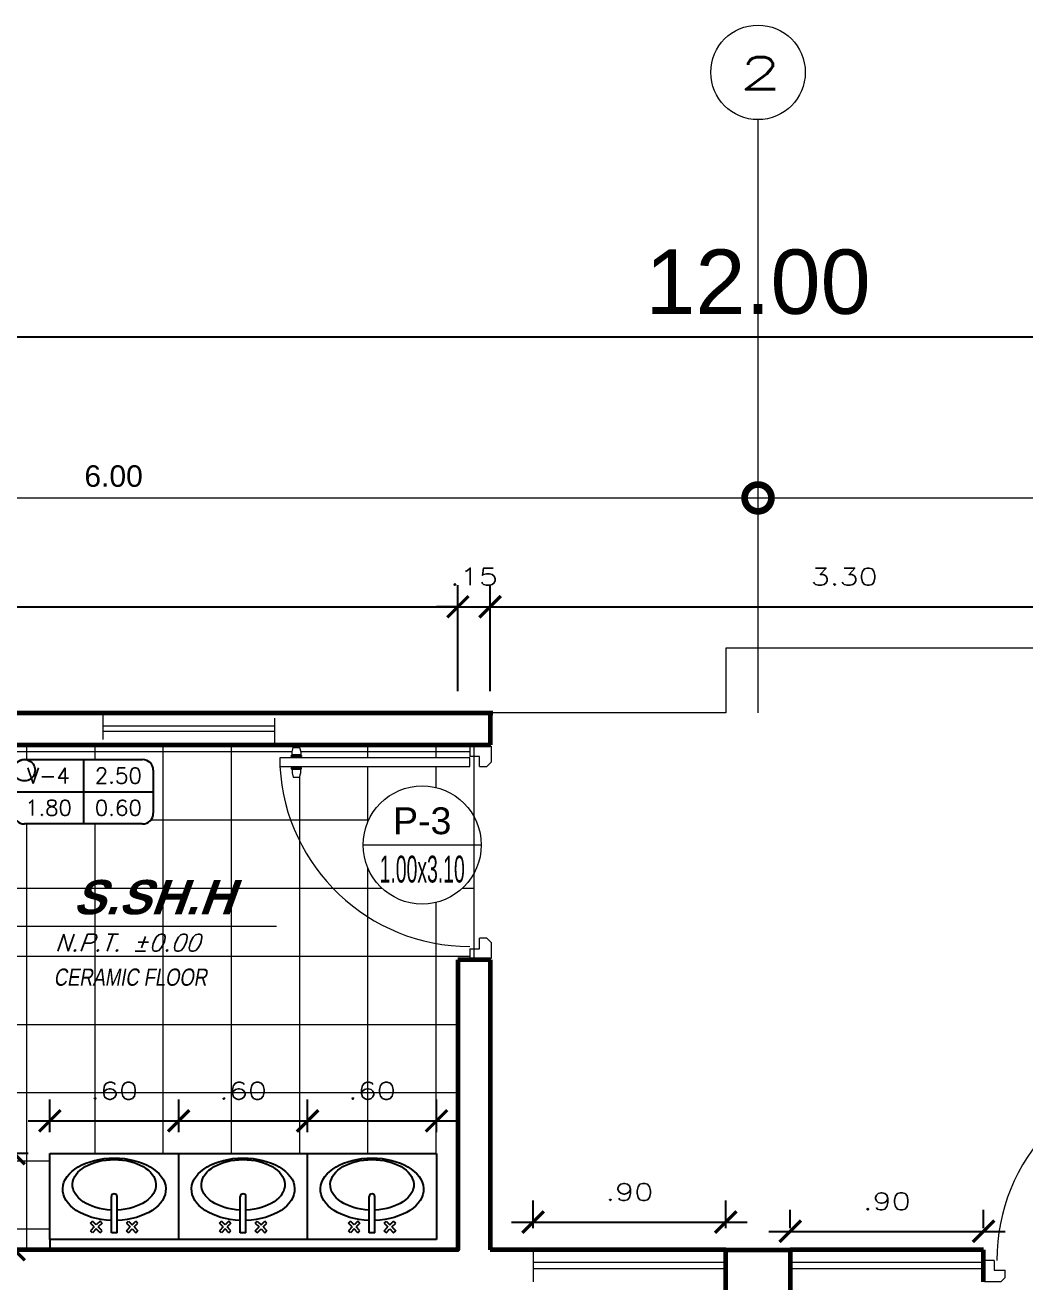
# Model space of a CAD drawing. Header units: millimetres. Extents: x 1313 to 1393.8, y 883.5 to 926.2.
# Drawn here: x 1318.45 to 1323.1, y 920.35 to 926.2 of the extents above; entities that cross this region are included whole.
import ezdxf
from ezdxf.enums import TextEntityAlignment as Align

# ---------------------------------------------------------------- set-up
doc = ezdxf.new("R2010")
doc.units = ezdxf.units.MM
doc.linetypes.add('HIDDEN2', pattern=[0.1875, 0.125, -0.0625])
for name, color, linetype, lineweight in [('ambientes', 254, 'Continuous', 25), ('columnas', 40, 'Continuous', 60), ('cotas', 87, 'Continuous', 15), ('COTNIV', 40, 'Continuous', 18), ('ejes', 147, 'Continuous', 5), ('Layer3', 31, 'Continuous', 5), ('lineas delgadas', 252, 'Continuous', 5), ('MUE', 7, 'Continuous', 5), ('Muros confinados', 3, 'Continuous', 60), ('proy', 42, 'HIDDEN2', 5), ('Puertas', 35, 'Continuous', 13), ('Texto niveles', 4, 'Continuous', 18), ('vidrio', 254, 'Continuous', 5)]:
    doc.layers.add(name, color=color, linetype=linetype, lineweight=lineweight)
for name, color, linetype in [('CODIGOS', 31, 'Continuous'), ('MRO', 5, 'Continuous'), ('MUE FIJ', 150, 'Continuous'), ('T', 9, 'Continuous')]:
    doc.layers.add(name, color=color, linetype=linetype)
doc.styles.add('ACOT', font='simplex.shx', dxfattribs={"height": 0.08})
doc.styles.add('AMBIENTES', font='arialbd.ttf', dxfattribs={"height": 0.18})
doc.styles.add('arial', font='arial.ttf')
doc.styles.add('R80-50', font='romans.shx', dxfattribs={"width": 1.3, "height": 0.08})
doc.styles.add('ROMANS', font='romans')
doc.styles.add('STYLE1', font='arial.ttf')
doc.styles.add('TITULOS', font='sanss___.ttf', dxfattribs={"height": 0.3})
doc.dimstyles.new('horizontal', dxfattribs={"dimtxt": 0.1, "dimasz": 0.25, "dimexe": 0.15, "dimexo": 0.1, "dimgap": 0.05, "dimtad": 1, "dimtih": 1, "dimtoh": 1, "dimzin": 4, "dimdsep": 46, "dimtxsty": 'arial', "dimblk": 'DOTSMALL', "dimcen": 1, "dimclrd": 11, "dimclre": 11, "dimclrt": 20, "dimazin": 1, "dimtfac": 1, "dimtmove": 0, "dimatfit": 3, "dimfxl": 1, "dimlwd": 5, "dimlwe": 5, "dimarcsym": 0})
doc.dimstyles.new('HORIZONTAL 1.1', dxfattribs={"dimtxt": 0.2, "dimasz": 0.1, "dimexe": 0.1, "dimexo": 0.1, "dimgap": 0.1, "dimtad": 2, "dimzin": 4, "dimdsep": 46, "dimtxsty": 'R80-50', "dimblk": 'ARCHTICK', "dimcen": 0.09, "dimdle": 0.1, "dimclrd": 256, "dimclre": 256, "dimclrt": 7, "dimaunit": 1, "dimazin": 0, "dimtfac": 1, "dimtix": 1, "dimtmove": 0, "dimatfit": 3, "dimldrblk": 'ARCHTICK', "dimfxl": 1, "dimtolj": 1, "dimtzin": 0, "dimarcsym": 0})

# ---------------------------------------------------------------- blocks, each defined once
blk = doc.blocks.new('P90-1')
for p, q in [((-0.9990517566913795, 0.005935422918673439), (-0.9990517566913795, 0.0959354229186733)), ((-0.9940517566913787, 0.0959354229186733), (-0.9990517566913795, 0.0959354229186733)), ((-0.9488046350236647, 0.1009354229186741), (-0.9940517566913787, 0.1009354229186741)), ((-0.9940517566913787, 0.0959354229186733), (-0.9940517566913787, 0.1009354229186741)), ((-0.004051756691380248, 0.1009354229186741), (-0.05237351597615536, 0.1009354229186741)), ((-0.004051756691380248, 0.1009354229186741), (-0.004051756691380248, 0.0959354229186733)), ((0.0009482433086205333, 0.0959354229186733), (-0.004051756691380248, 0.0959354229186733)), ((0.0009482433086205333, 0.0959354229186733), (0.0009482433086205333, 0.005935422918673439)), ((-0.9940517566913787, 0.005935422918673439), (-0.9990517566913795, 0.005935422918673439)), ((-0.9940517566913787, 0.000935422918672657), (-0.9940517566913787, 0.005935422918673439)), ((-0.9190517566913794, 0.000935422918672657), (-0.9940517566913787, 0.000935422918672657)), ((-0.8990517566913798, 0.02093542291867401), (-0.9190517566913794, 0.000935422918672657)), ((-0.8990517566913798, 0.02093542291867401), (-0.8990517566913798, 0.05472381416213601)), ((-0.09905175669137911, 0.05472381416213601), (-0.09905175669137911, 0.02093542291867401)), ((-0.09905175669137911, 0.02093542291867401), (-0.07905175669137954, 0.000935422918672657)), ((-0.004051756691380248, 0.000935422918672657), (-0.07905175669137954, 0.000935422918672657)), ((-0.004051756691380248, 0.005935422918673439), (-0.004051756691380248, 0.000935422918672657)), ((0.0009482433086205333, 0.005935422918673439), (-0.004051756691380248, 0.005935422918673439))]:
    blk.add_line(p, q)
for points in [[(-0.05905045993646674, 0.9844227219258652), (-0.1001612735924624, 0.9844227219258634), (-0.1001612735924624, 0.1012135621264321), (-0.05905045993646496, 0.1012135621264321)], [(-0.1139915255970934, 0.9274939543605996), (-0.1284152196437027, 0.9274939543605996), (-0.1484152196437005, 0.9224939543605988), (-0.1484152196437023, 0.892684088653457), (-0.128415219643701, 0.8876840886534598), (-0.1139915255970951, 0.8876840886534563)], [(-0.1055768771159933, 0.932087397904283), (-0.1101666955382914, 0.9320873979042812), (-0.1101666955382896, 0.8838561757099654), (-0.1055768771159933, 0.8838561757099619)], [(-0.05355882323787142, 0.932087397904283), (-0.04896900481557687, 0.9320873979042812), (-0.04896900481557509, 0.8838561757099654), (-0.05355882323787142, 0.8838561757099654)], [(-0.04514417475677135, 0.9274939543605996), (-0.03072048071016198, 0.9274939543605996), (-0.01072048071016418, 0.9224939543605988), (-0.01072048071016241, 0.892684088653457), (-0.03072048071016376, 0.8876840886534563), (-0.04514417475676957, 0.8876840886534598)]]:
    blk.add_lwpolyline(points, close=True)
for points in [[(-0.9488046350236647, 0.1009354229186741), (-0.9488046350236647, 0.05472381416213601), (-0.8990517566913798, 0.05472381416213601)], [(-0.09905175669137911, 0.05472381416213601), (-0.05237351597615536, 0.05472381416213601), (-0.05237351597615536, 0.1009354229186741)]]:
    blk.add_lwpolyline(points)
blk.add_arc((-0.05237351597615536, 0.1009354229186741), 0.88477877307552, 93.09610705437265, 180)
blk = doc.blocks.new('_ArchTick')
at = {"color": 0, "const_width": 0.15}
blk.add_lwpolyline([(-0.5, -0.5), (0.5, 0.5)], dxfattribs=at)
blk = doc.blocks.new('*D372')
at = {"layer": 'cotas', "lineweight": -2, "transparency": 16777216}
for p, q in [((1316.01259971681, 923.0952182237887), (1316.01259971681, 923.5884435269148)), ((1320.465558518155, 923.0952182237883), (1320.465558518155, 923.5884435269148)), ((1315.91259971681, 923.4884435269148), (1320.565558518155, 923.4884435269148))]:
    blk.add_line(p, q, dxfattribs=at)
at = {"layer": 'Defpoints', "color": 0, "transparency": 16777216}
for p in [(1320.465558518155, 923.4884435269148), (1316.01259971681, 922.9952182237887), (1320.465558518155, 922.9952182237882)]:
    blk.add_point(p, dxfattribs=at)
at = {"layer": 'cotas', "lineweight": -2, "transparency": 16777216, "xscale": 0.1, "yscale": 0.1, "zscale": 0.1, "rotation": 180}
blk.add_blockref('_ArchTick', (1316.01259971681, 923.4884435269148), dxfattribs=at)
at = {"layer": 'cotas', "lineweight": -2, "transparency": 16777216, "xscale": 0.1, "yscale": 0.1, "zscale": 0.1}
blk.add_blockref('_ArchTick', (1320.465558518155, 923.4884435269148), dxfattribs=at)
at = {"layer": 'cotas', "color": 7, "transparency": 16777216, "insert": (1318.239079117482, 923.6284435269148), "char_height": 0.08, "attachment_point": 5, "style": 'R80-50'}
blk.add_mtext('\\A1;4.45', dxfattribs=at)
blk = doc.blocks.new('*D373')
at = {"layer": 'cotas', "lineweight": -2, "transparency": 16777216}
for p, q in [((1320.465558518155, 923.0952182237883), (1320.465558518155, 923.5884435269148)), ((1320.615558518155, 923.0952182237883), (1320.615558518155, 923.5884435269148)), ((1320.465558518155, 923.4884435269148), (1320.365558518155, 923.4884435269148)), ((1320.465558518155, 923.4884435269148), (1320.615558518155, 923.4884435269148)), ((1320.615558518155, 923.4884435269148), (1320.715558518155, 923.4884435269148))]:
    blk.add_line(p, q, dxfattribs=at)
at = {"layer": 'Defpoints', "color": 0, "transparency": 16777216}
for p in [(1320.615558518155, 923.4884435269148), (1320.465558518155, 922.9952182237882), (1320.615558518155, 922.9952182237882)]:
    blk.add_point(p, dxfattribs=at)
at = {"layer": 'cotas', "lineweight": -2, "transparency": 16777216, "xscale": 0.1, "yscale": 0.1, "zscale": 0.1}
blk.add_blockref('_ArchTick', (1320.465558518155, 923.4884435269148), dxfattribs=at)
at = {"layer": 'cotas', "lineweight": -2, "transparency": 16777216, "xscale": 0.1, "yscale": 0.1, "zscale": 0.1, "rotation": 180}
blk.add_blockref('_ArchTick', (1320.615558518155, 923.4884435269148), dxfattribs=at)
at = {"layer": 'cotas', "color": 7, "transparency": 16777216, "insert": (1320.540558518155, 923.6284435269148), "char_height": 0.08, "attachment_point": 5, "style": 'R80-50'}
blk.add_mtext('\\A1;.15', dxfattribs=at)
blk = doc.blocks.new('*D374')
at = {"layer": 'cotas', "lineweight": -2, "transparency": 16777216}
for p, q in [((1320.615558518155, 923.0952182237883), (1320.615558518155, 923.5884435269148)), ((1323.912415623646, 923.0952182237892), (1323.912415623646, 923.5884435269148)), ((1320.515558518155, 923.4884435269148), (1324.012415623646, 923.4884435269148))]:
    blk.add_line(p, q, dxfattribs=at)
at = {"layer": 'Defpoints', "color": 0, "transparency": 16777216}
for p in [(1323.912415623646, 923.4884435269148), (1320.615558518155, 922.9952182237882), (1323.912415623646, 922.9952182237892)]:
    blk.add_point(p, dxfattribs=at)
at = {"layer": 'cotas', "lineweight": -2, "transparency": 16777216, "xscale": 0.1, "yscale": 0.1, "zscale": 0.1, "rotation": 180}
blk.add_blockref('_ArchTick', (1320.615558518155, 923.4884435269148), dxfattribs=at)
at = {"layer": 'cotas', "lineweight": -2, "transparency": 16777216, "xscale": 0.1, "yscale": 0.1, "zscale": 0.1}
blk.add_blockref('_ArchTick', (1323.912415623646, 923.4884435269148), dxfattribs=at)
at = {"layer": 'cotas', "color": 7, "transparency": 16777216, "insert": (1322.2639870709, 923.6284435269148), "char_height": 0.08, "attachment_point": 5, "style": 'R80-50'}
blk.add_mtext('\\A1;3.30', dxfattribs=at)
blk = doc.blocks.new('_DotSmall')
at = {"color": 0, "linetype": 'ByBlock', "const_width": 0.5}
blk.add_lwpolyline([(-0.0625, 0, 1), (0.0625, 0, 1)], format="xyb", close=True, dxfattribs=at)
blk = doc.blocks.new('*D576')
at = {"layer": 'cotas', "color": 11, "lineweight": 5, "transparency": 16777216}
for p, q in [((1315.86259971681, 923.0952182237896), (1315.86259971681, 924.1452877576663)), ((1321.86259971681, 923.0952182237896), (1321.86259971681, 924.1452877576663)), ((1315.86259971681, 923.9952877576663), (1321.86259971681, 923.9952877576663))]:
    blk.add_line(p, q, dxfattribs=at)
at = {"layer": 'Defpoints', "color": 0, "transparency": 16777216}
for p in [(1321.86259971681, 923.9952877576663), (1315.86259971681, 922.9952182237896), (1321.86259971681, 922.9952182237896)]:
    blk.add_point(p, dxfattribs=at)
at = {"layer": 'cotas', "color": 11, "lineweight": 5, "transparency": 16777216, "xscale": 0.25, "yscale": 0.25, "zscale": 0.25, "rotation": 180}
blk.add_blockref('_DotSmall', (1315.86259971681, 923.9952877576663), dxfattribs=at)
at = {"layer": 'cotas', "color": 11, "lineweight": 5, "transparency": 16777216, "xscale": 0.25, "yscale": 0.25, "zscale": 0.25}
blk.add_blockref('_DotSmall', (1321.86259971681, 923.9952877576663), dxfattribs=at)
at = {"layer": 'cotas', "color": 20, "transparency": 16777216, "insert": (1318.86259971681, 924.0963450564385), "char_height": 0.1, "attachment_point": 5, "style": 'arial'}
blk.add_mtext('6.00', dxfattribs=at)
blk = doc.blocks.new('*D404')
at = {"layer": 'cotas', "color": 11, "lineweight": 5, "transparency": 16777216}
for p, q in [((1321.86259971681, 923.0952182237896), (1321.86259971681, 924.1452877576663)), ((1327.86259971681, 923.1952182237891), (1327.86259971681, 924.1452877576663)), ((1321.86259971681, 923.9952877576663), (1327.86259971681, 923.9952877576663))]:
    blk.add_line(p, q, dxfattribs=at)
at = {"layer": 'Defpoints', "color": 0, "transparency": 16777216}
for p in [(1327.86259971681, 923.9952877576663), (1327.86259971681, 923.0952182237891), (1321.86259971681, 922.9952182237896)]:
    blk.add_point(p, dxfattribs=at)
at = {"layer": 'cotas', "color": 11, "lineweight": 5, "transparency": 16777216, "xscale": 0.25, "yscale": 0.25, "zscale": 0.25, "rotation": 180}
blk.add_blockref('_DotSmall', (1321.86259971681, 923.9952877576663), dxfattribs=at)
at = {"layer": 'cotas', "color": 11, "lineweight": 5, "transparency": 16777216, "xscale": 0.25, "yscale": 0.25, "zscale": 0.25}
blk.add_blockref('_DotSmall', (1327.86259971681, 923.9952877576663), dxfattribs=at)
at = {"layer": 'cotas', "color": 20, "transparency": 16777216, "insert": (1324.86259971681, 924.0963450564385), "char_height": 0.1, "attachment_point": 5, "style": 'arial'}
blk.add_mtext('6.00', dxfattribs=at)
blk = doc.blocks.new('*D405')
at = {"layer": 'cotas', "lineweight": -2, "transparency": 16777216}
for p, q in [((1315.86259971681, 923.0952182237896), (1315.86259971681, 924.8452877576664)), ((1327.86259971681, 923.0952182237892), (1327.86259971681, 924.8452877576664)), ((1315.76259971681, 924.7452877576663), (1327.96259971681, 924.7452877576663))]:
    blk.add_line(p, q, dxfattribs=at)
at = {"layer": 'Defpoints', "color": 0, "transparency": 16777216}
for p in [(1327.86259971681, 924.7452877576663), (1315.86259971681, 922.9952182237896), (1327.86259971681, 922.9952182237892)]:
    blk.add_point(p, dxfattribs=at)
at = {"layer": 'cotas', "lineweight": -2, "transparency": 16777216, "xscale": 0.1, "yscale": 0.1, "zscale": 0.1, "rotation": 180}
blk.add_blockref('_ArchTick', (1315.86259971681, 924.7452877576663), dxfattribs=at)
at = {"layer": 'cotas', "lineweight": -2, "transparency": 16777216, "xscale": 0.1, "yscale": 0.1, "zscale": 0.1}
blk.add_blockref('_ArchTick', (1327.86259971681, 924.7452877576663), dxfattribs=at)
at = {"layer": 'cotas', "color": 7, "transparency": 16777216, "insert": (1321.86259971681, 924.9998145066376), "char_height": 0.3, "attachment_point": 5, "style": 'TITULOS'}
blk.add_mtext('\\A1;12.00', dxfattribs=at)
blk = doc.blocks.new('*D598')
at = {"layer": 'Defpoints', "color": 0, "transparency": 16777216}
for p in [(1322.912599716809, 920.5804934636965), (1322.01259971681, 920.4952182237887), (1322.912599716809, 920.4952182237887)]:
    blk.add_point(p, dxfattribs=at)
at = {"layer": 'vidrio', "lineweight": -2, "transparency": 16777216}
for p, q in [((1322.01259971681, 920.5952182237887), (1322.01259971681, 920.6804934636965)), ((1322.912599716809, 920.5952182237887), (1322.912599716809, 920.6804934636965)), ((1321.91259971681, 920.5804934636965), (1323.012599716809, 920.5804934636965))]:
    blk.add_line(p, q, dxfattribs=at)
at = {"layer": 'vidrio', "lineweight": -2, "transparency": 16777216, "xscale": 0.1, "yscale": 0.1, "zscale": 0.1, "rotation": 180}
blk.add_blockref('_ArchTick', (1322.01259971681, 920.5804934636965), dxfattribs=at)
at = {"layer": 'vidrio', "lineweight": -2, "transparency": 16777216, "xscale": 0.1, "yscale": 0.1, "zscale": 0.1}
blk.add_blockref('_ArchTick', (1322.912599716809, 920.5804934636965), dxfattribs=at)
at = {"layer": 'vidrio', "color": 7, "transparency": 16777216, "insert": (1322.462599716809, 920.7204934636965), "char_height": 0.08, "attachment_point": 5, "style": 'R80-50'}
blk.add_mtext('\\A1;.90', dxfattribs=at)
blk = doc.blocks.new('*D599')
at = {"layer": 'Defpoints', "color": 0, "transparency": 16777216}
for p in [(1321.71259971681, 920.6234981353466), (1320.815558518155, 920.4952182237892), (1321.71259971681, 920.4952182237892)]:
    blk.add_point(p, dxfattribs=at)
at = {"layer": 'vidrio', "lineweight": -2, "transparency": 16777216}
for p, q in [((1320.815558518155, 920.5952182237892), (1320.815558518155, 920.7234981353466)), ((1321.71259971681, 920.5952182237892), (1321.71259971681, 920.7234981353466)), ((1320.715558518155, 920.6234981353466), (1321.81259971681, 920.6234981353466))]:
    blk.add_line(p, q, dxfattribs=at)
at = {"layer": 'vidrio', "lineweight": -2, "transparency": 16777216, "xscale": 0.1, "yscale": 0.1, "zscale": 0.1, "rotation": 180}
blk.add_blockref('_ArchTick', (1320.815558518155, 920.6234981353466), dxfattribs=at)
at = {"layer": 'vidrio', "lineweight": -2, "transparency": 16777216, "xscale": 0.1, "yscale": 0.1, "zscale": 0.1}
blk.add_blockref('_ArchTick', (1321.71259971681, 920.6234981353466), dxfattribs=at)
at = {"layer": 'vidrio', "color": 7, "transparency": 16777216, "insert": (1321.264079117482, 920.7634981353466), "char_height": 0.08, "attachment_point": 5, "style": 'R80-50'}
blk.add_mtext('\\A1;.90', dxfattribs=at)
blk = doc.blocks.new('vp')
at = {"color": 21}
blk.add_lwpolyline([(-0.2750000000000057, 0), (0.2749999999999915, 0)], dxfattribs=at)
at = {"color": 31}
blk.add_circle((0, 0), 0.2749999999999986, dxfattribs=at)
at = {"style": 'STYLE1'}
blk.add_attdef('TIPO', text='', height=0.125, dxfattribs=at).set_placement((0, 0.05), align=Align.CENTER)
at = {"style": 'STYLE1', "width": 0.5166091167736456}
blk.add_attdef('ANCHOXALTURA', text='', height=0.125, dxfattribs=at).set_placement((-0.1981998467250108, -0.175), (0.1980668325464521, -0.175), align=Align.FIT)
blk = doc.blocks.new('VANOS')
at = {"color": 2}
for p, q in [((-0.2749999999999915, 0.1499999999999968), (0.2750000000000057, 0.1500000000000004)), ((0, 0.1499999999999986), (0, -0.1500000000000021)), ((-0.3250000000000171, -0.100000000000005), (-0.3250000000000171, 0.09999999999999964)), ((0.3250000000000028, 0.09999999999999964), (0.3250000000000028, -0.09999999999999787)), ((-0.3250000000000028, 0), (0.3250000000000028, 0)), ((0.2749999999999915, -0.1500000000000039), (-0.2750000000000057, -0.1500000000000039))]:
    blk.add_line(p, q, dxfattribs=at)
for centre, radius, start, end in [((-0.2750000000000057, 0.1000000000000014), 0.04999999999999716, 180, 180.000000000001), ((-0.2749999999999915, 0.1000000000000014), 0.05, 90, 180), ((0.2750000000000057, 0.1000000000000014), 0.04999999999999805, 90, 90), ((0.2750000000000057, 0.09999999999999787), 0.05, 0, 89.99999999999984), ((-0.2750000000000057, -0.1000000000000014), 0.04999999999999893, 179.999999999998, 270), ((0.2749999999999915, -0.1000000000000014), 0.05000000000000071, 270.0000000000041, 4.071109992273244e-12)]:
    blk.add_arc(centre, radius, start, end, dxfattribs=at)
at = {"color": 3, "style": 'ROMANS'}
for tag, p in [('VANO', (-0.1625000000000085, 0.07499999999999751)), ('ALFEIZAR', (0.1625000000000085, 0.07500000000000107)), ('ANCHO', (-0.1624999999999943, -0.07500000000000107)), ('ALTURA', (0.1625000000000085, -0.07499999999999929))]:
    blk.add_attdef(tag, text='', height=0.0725, dxfattribs=at).set_placement(p, align=Align.MIDDLE)
blk = doc.blocks.new('*D552')
at = {"layer": 'Defpoints', "color": 0, "transparency": 16777216}
for p in [(1319.165558518155, 921.0949385704973), (1318.565558518154, 920.9425953473126), (1319.165558518155, 920.9425953473126)]:
    blk.add_point(p, dxfattribs=at)
at = {"layer": 'MUE', "lineweight": -2, "transparency": 16777216}
for p, q in [((1318.565558518154, 921.0425953473126), (1318.565558518154, 921.1949385704974)), ((1319.165558518155, 921.0425953473126), (1319.165558518155, 921.1949385704974)), ((1318.465558518154, 921.0949385704973), (1319.265558518155, 921.0949385704973))]:
    blk.add_line(p, q, dxfattribs=at)
at = {"layer": 'MUE', "lineweight": -2, "transparency": 16777216, "xscale": 0.1, "yscale": 0.1, "zscale": 0.1, "rotation": 180}
blk.add_blockref('_ArchTick', (1318.565558518154, 921.0949385704973), dxfattribs=at)
at = {"layer": 'MUE', "lineweight": -2, "transparency": 16777216, "xscale": 0.1, "yscale": 0.1, "zscale": 0.1}
blk.add_blockref('_ArchTick', (1319.165558518155, 921.0949385704973), dxfattribs=at)
at = {"layer": 'MUE', "color": 7, "transparency": 16777216, "insert": (1318.865558518155, 921.2349385704973), "char_height": 0.08, "attachment_point": 5, "style": 'R80-50'}
blk.add_mtext('\\A1;.60', dxfattribs=at)
blk = doc.blocks.new('*D613')
at = {"layer": 'Defpoints', "color": 0, "transparency": 16777216}
for p in [(1319.765558518155, 921.0949385704973), (1319.165558518155, 920.9425953473126), (1319.765558518155, 920.9425953473126)]:
    blk.add_point(p, dxfattribs=at)
at = {"layer": 'MUE', "lineweight": -2, "transparency": 16777216}
for p, q in [((1319.165558518155, 921.0425953473126), (1319.165558518155, 921.1949385704974)), ((1319.765558518155, 921.0425953473126), (1319.765558518155, 921.1949385704974)), ((1319.065558518155, 921.0949385704973), (1319.865558518155, 921.0949385704973))]:
    blk.add_line(p, q, dxfattribs=at)
at = {"layer": 'MUE', "lineweight": -2, "transparency": 16777216, "xscale": 0.1, "yscale": 0.1, "zscale": 0.1, "rotation": 180}
blk.add_blockref('_ArchTick', (1319.165558518155, 921.0949385704973), dxfattribs=at)
at = {"layer": 'MUE', "lineweight": -2, "transparency": 16777216, "xscale": 0.1, "yscale": 0.1, "zscale": 0.1}
blk.add_blockref('_ArchTick', (1319.765558518155, 921.0949385704973), dxfattribs=at)
at = {"layer": 'MUE', "color": 7, "transparency": 16777216, "insert": (1319.465558518155, 921.2349385704973), "char_height": 0.08, "attachment_point": 5, "style": 'R80-50'}
blk.add_mtext('\\A1;.60', dxfattribs=at)
blk = doc.blocks.new('*D614')
at = {"layer": 'Defpoints', "color": 0, "transparency": 16777216}
for p in [(1320.365558518155, 921.0949385704973), (1319.765558518155, 920.9425953473126), (1320.365558518155, 920.9425953473126)]:
    blk.add_point(p, dxfattribs=at)
at = {"layer": 'MUE', "lineweight": -2, "transparency": 16777216}
for p, q in [((1319.765558518155, 921.0425953473126), (1319.765558518155, 921.1949385704974)), ((1320.365558518155, 921.0425953473126), (1320.365558518155, 921.1949385704974)), ((1319.665558518155, 921.0949385704973), (1320.465558518155, 921.0949385704973))]:
    blk.add_line(p, q, dxfattribs=at)
at = {"layer": 'MUE', "lineweight": -2, "transparency": 16777216, "xscale": 0.1, "yscale": 0.1, "zscale": 0.1, "rotation": 180}
blk.add_blockref('_ArchTick', (1319.765558518155, 921.0949385704973), dxfattribs=at)
at = {"layer": 'MUE', "lineweight": -2, "transparency": 16777216, "xscale": 0.1, "yscale": 0.1, "zscale": 0.1}
blk.add_blockref('_ArchTick', (1320.365558518155, 921.0949385704973), dxfattribs=at)
at = {"layer": 'MUE', "color": 7, "transparency": 16777216, "insert": (1320.065558518155, 921.2349385704973), "char_height": 0.08, "attachment_point": 5, "style": 'R80-50'}
blk.add_mtext('\\A1;.60', dxfattribs=at)
blk = doc.blocks.new('*D617')
at = {"layer": 'Defpoints', "color": 0, "transparency": 16777216}
for p in [(1318.565558518155, 920.942595347313), (1318.399676035745, 920.4952182237896), (1318.565558518155, 920.4952182237896)]:
    blk.add_point(p, dxfattribs=at)
at = {"layer": 'MUE', "lineweight": -2, "transparency": 16777216}
for p, q in [((1318.399676035745, 921.0425953473131), (1318.399676035745, 920.3952182237896)), ((1318.465558518155, 920.942595347313), (1318.299676035745, 920.942595347313)), ((1318.465558518155, 920.4952182237896), (1318.299676035745, 920.4952182237896))]:
    blk.add_line(p, q, dxfattribs=at)
at = {"layer": 'MUE', "lineweight": -2, "transparency": 16777216, "xscale": 0.1, "yscale": 0.1, "zscale": 0.1}
for p, rotation in [((1318.399676035745, 920.942595347313), 90), ((1318.399676035745, 920.4952182237896), 270)]:
    blk.add_blockref('_ArchTick', p, dxfattribs=dict(at, rotation=rotation))
at = {"layer": 'MUE', "color": 7, "transparency": 16777216, "insert": (1318.259676035745, 920.7189067855504), "char_height": 0.08, "attachment_point": 5, "rotation": 90, "style": 'R80-50'}
blk.add_mtext('\\A1;.45', dxfattribs=at)

msp = doc.modelspace()

# ---------------------------------------------------------------- hatches: boundary and pattern name
at = {"layer": 'cotas'}
h = msp.add_hatch(dxfattribs=at)
h.set_pattern_fill('NET', color=256, scale=0.1, style=0)
h.set_pattern_definition([(0, (4243.268838361216, -2685.573759226781), (0, 0.3175), []), (90, (4243.268838361216, -2685.573759226781), (-0.3175, 1.944126793646423e-17), [])])
h.paths.add_polyline_path([(1318.286004791506, 922.0004657426045, -1), (1318.436004791507, 922.0004657426045, -1)], flags=16)
h.paths.add_polyline_path([(1317.617051527558, 921.251544339015, -1), (1317.067051527558, 921.251544339015, -1)], flags=16)
h.paths.add_polyline_path([(1317.067051527558, 922.0923090604813, -1), (1317.617051527558, 922.0923090604813, -1)], flags=16)
h.paths.add_polyline_path([(1318.397136655169, 922.5273131221504), (1318.397136655169, 922.7273131221502, -0.4142135623704313), (1318.447136655168, 922.7773131221504), (1318.997136655169, 922.7773131221504, -0.4142135623704313), (1319.047136655168, 922.7273131221502), (1319.047136655168, 922.5273131221504, -0.4142135623704313), (1318.997136655169, 922.4773131221502), (1318.447136655168, 922.4773131221502, -0.4142135623704313)], flags=16)
h.paths.add_polyline_path([(1319.637071219148, 922.7441087068926), (1319.637071219148, 922.7852195205439), (1319.689406543169, 922.7852195205439), (1319.68940654317, 922.799125805723), (1319.693999986713, 922.799125805723), (1319.693999986713, 922.8135494997684), (1319.698999986713, 922.8335494997702), (1319.728809852421, 922.8335494997698), (1319.733809852421, 922.8135494997703), (1319.733809852421, 922.7953009756641), (1319.737637765364, 922.7953009756641), (1319.737637765364, 922.7852195205435), (1320.520280378948, 922.7852195205435), (1320.520280378948, 922.7441087068876), (1319.737637765364, 922.7441087068871), (1319.737637765364, 922.7302784548826), (1319.73380985242, 922.7302784548826), (1319.73380985242, 922.7158547608349), (1319.728809852421, 922.6958547608363), (1319.698999986714, 922.6958547608358), (1319.693999986713, 922.7158547608353), (1319.693999986713, 922.7341032849415), (1319.68940654317, 922.734103284942), (1319.689406543169, 922.744108706888)], flags=16)
h.paths.add_polyline_path([(1317.1119408691, 921.0425018765329), (1317.572029171837, 921.0425018765329), (1317.572029171837, 921.233966746928), (1317.1119408691, 921.233966746928)], flags=24)
h.paths.add_polyline_path([(1317.174930108732, 921.2702943390152), (1317.509172946385, 921.2702943390152), (1317.509172946385, 921.4577943390152), (1317.174930108732, 921.4577943390152)], flags=8)
h.paths.add_polyline_path([(1317.1119408691, 921.8832665979992), (1317.572029171837, 921.8832665979992), (1317.572029171837, 922.0747314683942), (1317.1119408691, 922.0747314683942)], flags=24)
h.paths.add_polyline_path([(1317.174930108732, 922.1110590604815), (1317.509172946385, 922.1110590604815), (1317.509172946385, 922.2985590604815), (1317.174930108732, 922.2985590604815)], flags=8)
h.paths.add_polyline_path([(1318.756035464692, 922.64793812215), (1319.013237845645, 922.64793812215), (1319.013237845645, 922.7566881221503), (1318.756035464692, 922.7566881221503)], flags=8)
h.paths.add_polyline_path([(1318.756035464692, 922.4979381221499), (1319.013237845645, 922.4979381221499), (1319.013237845645, 922.6066881221502), (1318.756035464692, 922.6066881221502)], flags=8)
h.paths.add_polyline_path([(1318.43621403612, 922.64793812215), (1318.683059274216, 922.64793812215), (1318.683059274216, 922.7566881221503), (1318.43621403612, 922.7566881221503)], flags=8)
h.paths.add_polyline_path([(1318.43621403612, 922.4979381221499), (1318.683059274216, 922.4979381221499), (1318.683059274216, 922.6066881221502), (1318.43621403612, 922.6066881221502)], flags=8)
h.paths.add_polyline_path([(1318.561497356023, 921.8721117738153), (1319.363402117927, 921.8575529644452), (1319.407078546039, 921.9775529644451), (1318.605173784134, 921.9921117738152)], flags=24)
h.paths.add_polyline_path([(1318.630392101758, 922.0122801032192), (1319.518647801118, 922.0122801032192), (1319.518647801118, 922.2606293528777), (1318.630392101758, 922.2606293528777)], flags=24)
h.paths.add_polyline_path([(1318.532732275407, 921.7075470375028), (1319.340732275407, 921.7004939582746), (1319.361891513092, 921.8204939582745), (1318.553891513092, 921.8275470375027)], flags=24)
edge = h.paths.add_edge_path()
edge.add_line((1318.665558518154, 920.5425953473125), (1318.565558518154, 920.5425953473125))
edge.add_line((1318.565558518154, 920.5425953473125), (1318.565558518154, 920.9425953473126))
edge.add_line((1318.565558518154, 920.9425953473126), (1320.465558518155, 920.9425953473135))
edge.add_line((1320.465558518155, 920.9425953473135), (1320.465558518155, 921.8452182237886))
edge.add_line((1320.465558518155, 921.8452182237886), (1320.520558518156, 921.8452182237886))
edge.add_line((1320.520558518156, 921.8452182237886), (1320.520558518155, 921.8954653454559))
edge.add_line((1320.520558518155, 921.8954653454559), (1320.540558518155, 921.8954653454559))
edge.add_line((1320.540558518155, 921.8954653454559), (1320.540558518155, 922.2475453052577))
edge.add_arc((1320.299335561974, 922.3795925900124), 0.2749999999999986, 28.696632585203588, 331.30336741479647, ccw=False)
edge.add_line((1320.540558518155, 922.5116398747671), (1320.540558518155, 922.791896464503))
edge.add_line((1320.540558518155, 922.791896464503), (1320.520558518155, 922.7918964645039))
edge.add_line((1320.520558518155, 922.7918964645039), (1320.520558518155, 922.8452182237886))
edge.add_line((1320.520558518155, 922.8452182237886), (1319.637071219148, 922.8452182237886))
edge.add_line((1319.637071219148, 922.8452182237886), (1319.637071219149, 922.8335494997666))
edge.add_line((1319.637071219149, 922.8335494997666), (1317.837071219149, 922.8335494997693))
edge.add_line((1317.837071219149, 922.8335494997693), (1317.837071219149, 922.8452182237886))
edge.add_line((1317.837071219149, 922.8452182237886), (1317.51259971681, 922.8452182237882))
edge.add_line((1317.51259971681, 922.8452182237882), (1317.51259971681, 922.4185359554483))
edge.add_line((1317.51259971681, 922.4185359554483), (1317.415597744675, 922.4185359554483))
edge.add_arc((1317.464098730742, 921.7202182237886), 0.6999999999998332, 93.97304295589397, 176.0147306141858)
edge.add_line((1316.765791364678, 921.7688682237888), (1317.464098730742, 921.7688682237892))
edge.add_line((1317.464098730742, 921.7688682237892), (1317.464098730742, 921.7202182237882))
edge.add_line((1317.464098730742, 921.7202182237882), (1317.512599716809, 921.7202182237891))
edge.add_line((1317.512599716809, 921.7202182237891), (1317.51259971681, 921.6202182237892))
edge.add_line((1317.51259971681, 921.6202182237892), (1317.464098730742, 921.6202182237896))
edge.add_line((1317.464098730742, 921.6202182237896), (1317.464098730742, 921.5715682237885))
edge.add_line((1317.464098730742, 921.5715682237885), (1316.765791364677, 921.571568223789))
edge.add_arc((1317.464098730742, 921.6202182237896), 0.6999999999998331, 183.9852693858514, 266.0269570441458)
edge.add_line((1317.415597744675, 920.9219004921295), (1317.51259971681, 920.921900492129))
edge.add_line((1317.51259971681, 920.921900492129), (1317.51259971681, 920.4952182237892))
edge.add_line((1317.51259971681, 920.4952182237892), (1318.665558518154, 920.4952182237887))
edge.add_line((1318.665558518154, 920.4952182237887), (1318.665558518154, 920.5425953473125))
h.paths.add_polyline_path([(1318.663060274635, 920.6986163979543), (1318.665558518154, 920.6964721738852), (1318.665558518153, 920.8570315040313), (1318.6524983307, 920.8434147663663), (1318.642979926957, 920.8308848796466), (1318.635468548776, 920.8178651806209), (1318.630031927414, 920.8044730699096), (1318.626719085732, 920.790829306259), (1318.625559896132, 920.7770569175843), (1318.626564811206, 920.7632800916574), (1318.629724769479, 920.7496230562408), (1318.63501127712, 920.736208958929), (1318.642376664871, 920.7231587567196), (1318.651754517894, 920.7105901252937)])

# ---------------------------------------------------------------- linework, layer by layer
at = {"layer": 'columnas'}
msp.add_lwpolyline([(1321.71259971681, 920.4952182237882), (1322.01259971681, 920.4952182237882), (1322.01259971681, 920.1952182237876), (1321.71259971681, 920.1952182237876)], close=True, dxfattribs=at)
at = {"layer": 'cotas'}
msp.add_line((1320.815558518155, 920.4952182237892), (1320.815558518157, 920.3452182237891), dxfattribs=at)
at = {"layer": 'ejes', "color": 5, "ltscale": 3}
msp.add_lwpolyline([(1321.86259971681, 922.9952182237896), (1321.86259971681, 925.7567379548934)], dxfattribs=at)
at = {"layer": 'ejes', "color": 4, "linetype": 'Continuous'}
msp.add_circle((1321.86259971681, 925.9765083241534), 0.22, dxfattribs=at)
at = {"layer": 'lineas delgadas'}
msp.add_line((1319.621187013895, 922.0004657426045), (1318.221346479701, 922.0004657426045), dxfattribs=at)
at = {"layer": 'MRO'}
msp.add_line((1320.365558518155, 920.542595347313), (1318.565558518154, 920.5425953473125), dxfattribs=at)
at = {"layer": 'MUE FIJ'}
for p, q in [((1318.565558518154, 920.5425953473125), (1318.565558518154, 920.9425953473126)), ((1318.565558518154, 920.9425953473126), (1319.165558518155, 920.9425953473126)), ((1319.165558518155, 920.9425953473126), (1319.765558518155, 920.9425953473126)), ((1319.165558518155, 920.5425953473125), (1319.165558518155, 920.9425953473126)), ((1319.765558518155, 920.9425953473126), (1320.365558518155, 920.9425953473126)), ((1319.765558518155, 920.5425953473125), (1319.765558518155, 920.9425953473126)), ((1320.365558518155, 920.9425953473126), (1320.365558518155, 920.5425953473125)), ((1318.852539096552, 920.5739816539788), (1318.852539096552, 920.7421178855104)), ((1318.878577939757, 920.5739816539788), (1318.878577939757, 920.7421178855104)), ((1319.452539096553, 920.5739816539788), (1319.452539096553, 920.7421178855104)), ((1319.478577939757, 920.5739816539788), (1319.478577939757, 920.7421178855104)), ((1320.052539096553, 920.5739816539788), (1320.052539096553, 920.7421178855104)), ((1320.078577939757, 920.5739816539788), (1320.078577939757, 920.7421178855104)), ((1318.755390127677, 920.6182127624909), (1318.764738743726, 920.6275613785399)), ((1318.772732258747, 920.6008706314217), (1318.755390127677, 920.6182127624909)), ((1318.772732258747, 920.6008706314217), (1318.755390127677, 920.5835285003525)), ((1318.764738743726, 920.5741798843035), (1318.755390127677, 920.5835285003525)), ((1318.782080874796, 920.6102192474707), (1318.764738743726, 920.6275613785399)), ((1318.782080874796, 920.5915220153727), (1318.764738743726, 920.5741798843035)), ((1318.799423005864, 920.6275613785399), (1318.782080874796, 920.6102192474707)), ((1318.799423005864, 920.5741798843035), (1318.782080874796, 920.5915220153727)), ((1318.808771621914, 920.6182127624909), (1318.791429490845, 920.6008706314217)), ((1318.808771621914, 920.5835285003525), (1318.791429490845, 920.6008706314217)), ((1318.808771621914, 920.6182127624909), (1318.799423005864, 920.6275613785399)), ((1318.799423005864, 920.5741798843035), (1318.808771621914, 920.5835285003525)), ((1318.878577939757, 920.5739816539788), (1318.852539096552, 920.5739816539788)), ((1318.922345414396, 920.6182127624909), (1318.931694030445, 920.6275613785399)), ((1318.922345414396, 920.6182127624909), (1318.939687545464, 920.6008706314217)), ((1318.922345414395, 920.5835285003525), (1318.939687545464, 920.6008706314217)), ((1318.931694030445, 920.5741798843035), (1318.922345414395, 920.5835285003525)), ((1318.931694030445, 920.6275613785399), (1318.949036161514, 920.6102192474707)), ((1318.931694030445, 920.5741798843035), (1318.949036161514, 920.5915220153727)), ((1318.949036161514, 920.6102192474707), (1318.966378292583, 920.6275613785399)), ((1318.949036161514, 920.5915220153727), (1318.966378292583, 920.5741798843035)), ((1318.958384777563, 920.6008706314217), (1318.975726908632, 920.6182127624909)), ((1318.958384777563, 920.6008706314217), (1318.975726908632, 920.5835285003525)), ((1318.975726908632, 920.6182127624909), (1318.966378292583, 920.6275613785399)), ((1318.966378292583, 920.5741798843035), (1318.975726908632, 920.5835285003525)), ((1319.355390127678, 920.6182127624909), (1319.364738743727, 920.6275613785399)), ((1319.372732258747, 920.6008706314217), (1319.355390127678, 920.6182127624909)), ((1319.372732258747, 920.6008706314217), (1319.355390127678, 920.5835285003525)), ((1319.364738743727, 920.5741798843035), (1319.355390127678, 920.5835285003525)), ((1319.382080874796, 920.6102192474707), (1319.364738743727, 920.6275613785399)), ((1319.382080874796, 920.5915220153727), (1319.364738743727, 920.5741798843035)), ((1319.399423005865, 920.6275613785399), (1319.382080874796, 920.6102192474707)), ((1319.399423005865, 920.5741798843035), (1319.382080874796, 920.5915220153727)), ((1319.408771621914, 920.6182127624909), (1319.391429490845, 920.6008706314217)), ((1319.408771621914, 920.5835285003525), (1319.391429490845, 920.6008706314217)), ((1319.408771621914, 920.6182127624909), (1319.399423005865, 920.6275613785399)), ((1319.399423005865, 920.5741798843035), (1319.408771621914, 920.5835285003525)), ((1319.478577939757, 920.5739816539788), (1319.452539096553, 920.5739816539788)), ((1319.522345414396, 920.6182127624909), (1319.531694030445, 920.6275613785399)), ((1319.522345414396, 920.6182127624909), (1319.539687545465, 920.6008706314217)), ((1319.522345414396, 920.5835285003525), (1319.539687545465, 920.6008706314217)), ((1319.531694030445, 920.5741798843035), (1319.522345414396, 920.5835285003525)), ((1319.531694030445, 920.6275613785399), (1319.549036161514, 920.6102192474707)), ((1319.531694030445, 920.5741798843035), (1319.549036161514, 920.5915220153727)), ((1319.549036161514, 920.6102192474707), (1319.566378292583, 920.6275613785399)), ((1319.549036161514, 920.5915220153727), (1319.566378292583, 920.5741798843035)), ((1319.558384777563, 920.6008706314217), (1319.575726908632, 920.6182127624909)), ((1319.558384777563, 920.6008706314217), (1319.575726908632, 920.5835285003525)), ((1319.575726908632, 920.6182127624909), (1319.566378292583, 920.6275613785399)), ((1319.566378292583, 920.5741798843035), (1319.575726908632, 920.5835285003525)), ((1319.955390127678, 920.6182127624909), (1319.964738743727, 920.6275613785399)), ((1319.972732258747, 920.6008706314217), (1319.955390127678, 920.6182127624909)), ((1319.972732258747, 920.6008706314217), (1319.955390127678, 920.5835285003525)), ((1319.964738743727, 920.5741798843035), (1319.955390127678, 920.5835285003525)), ((1319.982080874796, 920.6102192474707), (1319.964738743727, 920.6275613785399)), ((1319.982080874796, 920.5915220153727), (1319.964738743727, 920.5741798843035)), ((1319.999423005865, 920.6275613785399), (1319.982080874796, 920.6102192474707)), ((1319.999423005865, 920.5741798843035), (1319.982080874796, 920.5915220153727)), ((1320.008771621914, 920.6182127624909), (1319.991429490845, 920.6008706314217)), ((1320.008771621914, 920.5835285003525), (1319.991429490845, 920.6008706314217)), ((1320.008771621914, 920.6182127624909), (1319.999423005865, 920.6275613785399)), ((1319.999423005865, 920.5741798843035), (1320.008771621914, 920.5835285003525)), ((1320.078577939757, 920.5739816539788), (1320.052539096553, 920.5739816539788)), ((1320.122345414396, 920.6182127624909), (1320.131694030445, 920.6275613785399)), ((1320.122345414396, 920.6182127624909), (1320.139687545465, 920.6008706314217)), ((1320.122345414396, 920.5835285003525), (1320.139687545465, 920.6008706314217)), ((1320.131694030445, 920.5741798843035), (1320.122345414396, 920.5835285003525)), ((1320.131694030445, 920.6275613785399), (1320.149036161514, 920.6102192474707)), ((1320.131694030445, 920.5741798843035), (1320.149036161514, 920.5915220153727)), ((1320.149036161514, 920.6102192474707), (1320.166378292583, 920.6275613785399)), ((1320.149036161514, 920.5915220153727), (1320.166378292583, 920.5741798843035)), ((1320.158384777563, 920.6008706314217), (1320.175726908632, 920.6182127624909)), ((1320.158384777563, 920.6008706314217), (1320.175726908632, 920.5835285003525)), ((1320.175726908632, 920.6182127624909), (1320.166378292583, 920.6275613785399)), ((1320.166378292583, 920.5741798843035), (1320.175726908632, 920.5835285003525)), ((1319.165558518155, 920.5425953473125), (1318.565558518154, 920.5425953473125)), ((1319.765558518155, 920.5425953473125), (1319.165558518155, 920.5425953473125)), ((1320.365558518155, 920.5425953473125), (1319.765558518155, 920.5425953473125))]:
    msp.add_line(p, q, dxfattribs=at)
for centre in [(1318.865558518155, 920.7421178855104), (1319.465558518155, 920.7421178855104), (1320.065558518155, 920.7421178855104)]:
    msp.add_arc(centre, 0.01301942160206231, 0, 180, dxfattribs=at)
at = {"layer": 'MUE FIJ', "extrusion": (0, 0, -1)}
for centre, major_axis, ratio, start_param, end_param in [((1318.865558518155, 920.7765648267039), (-0.2399999998637533, 1.745678770366896e-16), 0.6050980953286343, -1.516522094815176, 4.658114748404968), ((1319.465558518155, 920.7765648267039), (-0.2399999998637533, 1.745678770366896e-16), 0.6050980953286343, -1.516522094815176, 4.658114748404968), ((1320.065558518155, 920.7765648267039), (-0.2399999998637533, 1.745678770366896e-16), 0.6050980953286343, -1.516522094815176, 4.658114748404968), ((1318.865558518155, 920.7971837588623), (-0.1943999998631288, 9.823450921340047e-17), 0.605098095411085, -1.503773826987563, 4.645366480577355), ((1319.465558518155, 920.7971837588623), (-0.1943999998631288, 9.823450921340047e-17), 0.605098095411085, -1.503773826987563, 4.645366480577355), ((1320.065558518155, 920.7971837588623), (-0.1943999998631288, 9.823450921340047e-17), 0.605098095411085, -1.503773826987563, 4.645366480577355)]:
    msp.add_ellipse(centre, major_axis=major_axis, ratio=ratio, start_param=start_param, end_param=end_param, dxfattribs=at)
at = {"layer": 'Muros confinados'}
for p, q in [((1315.86259971681, 922.9952182237887), (1320.62746942315, 922.9952182237887)), ((1320.465558518155, 922.8452182237886), (1320.615558518155, 922.8452182237886)), ((1320.615558518155, 921.8452182237886), (1320.465558518155, 921.8452182237886)), ((1320.465558518155, 920.4952182237892), (1315.86259971681, 920.4952182237892)), ((1321.712599716809, 920.4952182237892), (1320.615558518155, 920.4952182237892)), ((1322.912599716809, 920.4952182237887), (1322.01259971681, 920.4952182237887)), ((1322.912599716808, 920.3452182237886), (1322.912599716808, 920.4952182237887))]:
    msp.add_line(p, q, dxfattribs=at)
for points in [[(1315.86259971681, 920.3452182237891), (1315.86259971681, 920.3452182237891), (1315.86259971681, 922.9952182237887), (1320.615558518155, 922.9952182237887), (1320.615558518155, 922.8452182237886)], [(1320.465558518155, 921.8452182237886), (1320.465558518155, 920.4952182237892), (1316.01259971681, 920.4952182237892), (1316.01259971681, 922.8452182237886), (1320.465558518155, 922.8452182237886)], [(1320.615558518155, 921.8452182237886), (1320.615558518155, 920.4952182237892)]]:
    msp.add_lwpolyline(points, dxfattribs=at)
at = {"layer": 'proy', "ltscale": 40}
for p, q in [((1321.712599716807, 922.9952182237887), (1315.86259971681, 922.9952182237887)), ((1319.612599716808, 922.9327182237882), (1318.812599716808, 922.9327182237882)), ((1319.612599716808, 922.9077182237886), (1318.812599716808, 922.9077182237886)), ((1319.612599716808, 922.9077182237886), (1318.812599716808, 922.9077182237886)), ((1321.712783809973, 920.4352182237883), (1320.815558518155, 920.4352182237878)), ((1321.712783809973, 920.4052182237881), (1320.815558518156, 920.4052182237881)), ((1322.912599716809, 920.4352182237883), (1322.01259971681, 920.4352182237888)), ((1322.912599716809, 920.4052182237881), (1322.01259971681, 920.4052182237886))]:
    msp.add_line(p, q, dxfattribs=at)
msp.add_lwpolyline([(1325.537599716809, 923.2952182237862), (1321.712599716807, 923.2952182237902), (1321.712599716807, 922.995218223786)], dxfattribs=at)
at = {"layer": 'proy'}
msp.add_lwpolyline([(1319.612599716808, 922.8452182237886), (1319.612599716808, 922.9952182237887), (1318.812599716808, 922.9952182237887), (1318.812599716808, 922.8452182237886), (1319.612599716808, 922.8452182237863)], dxfattribs=at)
at = {"layer": 'T'}
msp.add_line((1318.565558518154, 920.5425953473125), (1318.565558518154, 920.4952182237892), dxfattribs=at)
at = {"layer": 'vidrio'}
msp.add_line((1320.540558518155, 921.8452182237886), (1320.540558518155, 922.8452182237886), dxfattribs=at)

# ---------------------------------------------------------------- block references
at = {"layer": 'CODIGOS'}
msp.add_blockref('VANOS', (1318.722136655168, 922.6273131221503), dxfattribs=at).add_auto_attribs({'ANCHO': '1.80', 'VANO': 'V-4', 'ALTURA': '0.60', 'ALFEIZAR': '2.50'})
at = {"layer": 'Layer3'}
msp.add_blockref('vp', (1320.299335561974, 922.3795925900124), dxfattribs=at).add_auto_attribs({'TIPO': 'P-3', 'ANCHOXALTURA': '1.00x3.10'})
at = {"layer": 'Puertas', "zscale": 1.007323409859767, "rotation": 90}
msp.add_blockref('P90-1', (1320.621493941074, 922.8442699804798), dxfattribs=at)
at = {"layer": 'Puertas', "zscale": 1.007323409859767}
msp.add_blockref('P90-1', (1323.911467380337, 920.3444644050653), dxfattribs=at)

# ---------------------------------------------------------------- texts
at = {"layer": 'ambientes', "style": 'AMBIENTES', "oblique": 20}
msp.add_text('S.SH.H', height=0.16, dxfattribs=at).set_placement((1319.045422194647, 922.1365092983076), align=Align.MIDDLE_CENTER)
at = {"layer": 'COTNIV', "color": 2, "linetype": 'Continuous', "style": 'ACOT', "oblique": 20}
msp.add_text('N.P.T. %%P0.00', height=0.08, dxfattribs=at).set_placement((1318.588776760708, 921.8848323691302))
at = {"layer": 'ejes', "color": 3, "linetype": 'Continuous', "ltscale": 0.75, "style": 'ROMANS', "width": 1.5}
msp.add_text('2', height=0.15, dxfattribs=at).set_placement((1321.777922137135, 925.8979253375744))
at = {"layer": 'Texto niveles', "color": 4, "oblique": 10, "width": 0.8}
msp.add_text('CERAMIC FLOOR', height=0.08, dxfattribs=at).set_placement((1318.940258815021, 921.7640204978886), align=Align.MIDDLE_CENTER)

# ---------------------------------------------------------------- dimensions: what is measured, and where the dimension line sits
at = {"layer": 'cotas'}
dim = msp.add_linear_dim(base=(1327.86259971681, 924.7452877576663), p1=(1315.86259971681, 922.9952182237896), p2=(1327.86259971681, 922.9952182237892), dimstyle='HORIZONTAL 1.1', override={"dimtxt": 0.5, "dimtxsty": 'TITULOS'}, dxfattribs=at)
dim.commit()
dim.dimension.update_dxf_attribs({"geometry": '*D405', "text_midpoint": (1321.86259971681, 924.7452877576663), "dimtype": 160})
for base, p1, p2, dimstyle, picture, middle in [((1321.86259971681, 923.9952877576663), (1315.86259971681, 922.9952182237896), (1321.86259971681, 922.9952182237896), 'horizontal', '*D576', (1318.86259971681, 924.0963450564385)), ((1320.465558518155, 923.4884435269148), (1316.01259971681, 922.9952182237887), (1320.465558518155, 922.9952182237882), 'HORIZONTAL 1.1', '*D372', (1318.239079117482, 923.6284435269148)), ((1320.615558518155, 923.4884435269148), (1320.465558518155, 922.9952182237882), (1320.615558518155, 922.9952182237882), 'HORIZONTAL 1.1', '*D373', (1320.540558518155, 923.6284435269148)), ((1323.912415623646, 923.4884435269148), (1320.615558518155, 922.9952182237882), (1323.912415623646, 922.9952182237892), 'HORIZONTAL 1.1', '*D374', (1322.2639870709, 923.6284435269148))]:
    dim = msp.add_linear_dim(base=base, p1=p1, p2=p2, dimstyle=dimstyle, dxfattribs=at)
    dim.commit()
    dim.dimension.update_dxf_attribs({"geometry": picture, "text_midpoint": middle})
dim = msp.add_linear_dim(base=(1327.86259971681, 923.9952877576663), p1=(1321.86259971681, 922.9952182237896), p2=(1327.86259971681, 923.0952182237891), dimstyle='horizontal', override={"dimtmove": 1}, dxfattribs=at)
dim.commit()
dim.dimension.update_dxf_attribs({"geometry": '*D404', "text_midpoint": (1324.86259971681, 924.0963450564385)})
at = {"layer": 'MUE'}
for base, p1, p2, picture, middle in [((1319.165558518155, 921.0949385704973), (1318.565558518154, 920.9425953473126), (1319.165558518155, 920.9425953473126), '*D552', (1318.865558518155, 921.2349385704973)), ((1319.765558518155, 921.0949385704973), (1319.165558518155, 920.9425953473126), (1319.765558518155, 920.9425953473126), '*D613', (1319.465558518155, 921.2349385704973)), ((1320.365558518155, 921.0949385704973), (1319.765558518155, 920.9425953473126), (1320.365558518155, 920.9425953473126), '*D614', (1320.065558518155, 921.2349385704973))]:
    dim = msp.add_linear_dim(base=base, p1=p1, p2=p2, dimstyle='HORIZONTAL 1.1', dxfattribs=at)
    dim.commit()
    dim.dimension.update_dxf_attribs({"geometry": picture, "text_midpoint": middle})
dim = msp.add_linear_dim(base=(1318.399676035745, 920.4952182237896), p1=(1318.565558518154, 920.9425953473126), p2=(1318.565558518154, 920.4952182237892), angle=90, dimstyle='HORIZONTAL 1.1', dxfattribs=at)
dim.commit()
dim.dimension.update_dxf_attribs({"geometry": '*D617', "text_midpoint": (1318.399676035745, 920.7189067855504), "dimtype": 160})
at = {"layer": 'vidrio'}
for base, p1, p2, picture, middle in [((1321.71259971681, 920.6234981353466), (1320.815558518155, 920.4952182237892), (1321.71259971681, 920.4952182237892), '*D599', (1321.264079117482, 920.7634981353466)), ((1322.912599716809, 920.5804934636965), (1322.01259971681, 920.4952182237887), (1322.912599716809, 920.4952182237887), '*D598', (1322.462599716809, 920.7204934636965))]:
    dim = msp.add_linear_dim(base=base, p1=p1, p2=p2, dimstyle='HORIZONTAL 1.1', dxfattribs=at)
    dim.commit()
    dim.dimension.update_dxf_attribs({"geometry": picture, "text_midpoint": middle})

doc.saveas('drawing.dxf')
